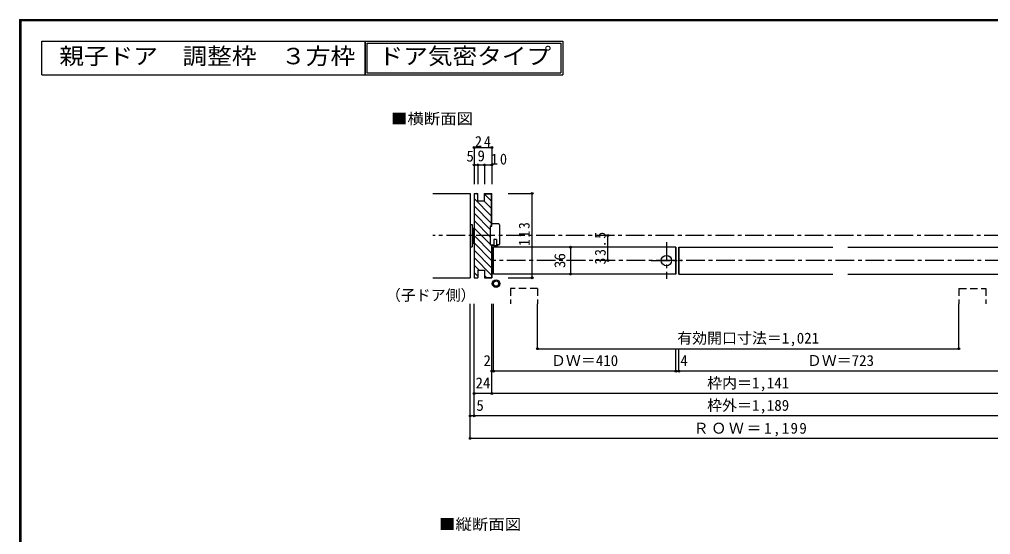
# Model space of a CAD drawing. Units: millimetres at full size, sheet at 1:5; details may follow other scales. Extents: x -973 to 977, y -718 to 696.
# Drawn here: x -973 to 327, y 6 to 696 of the extents above; entities that cross this region are included whole.
import ezdxf
from ezdxf.enums import TextEntityAlignment as Align

# ---------------------------------------------------------------- set-up
doc = ezdxf.new("R2010")
doc.units = ezdxf.units.MM
doc.header["$LTSCALE"] = 5
doc.header["$PDMODE"] = 32
doc.header["$PDSIZE"] = 2.5
doc.linetypes.add('CHAIN1', pattern=[8, 5, -1, 1, -1])
doc.linetypes.add('DASHED2', pattern=[3, 2, -1])
for name, color, linetype in [('0-0_補助線', 7, 'Continuous'), ('0-1_通り芯', 4, 'CHAIN1'), ('0-3_仕上げ', 7, 'Continuous'), ('0-6_扉', 6, 'Continuous'), ('0-A_文字', 3, 'Continuous'), ('0-B_寸法', 7, 'Continuous'), ('F-1_枠', 6, 'Continuous')]:
    doc.layers.add(name, color=color, linetype=linetype)
doc.styles.add('ＭＳ ゴシック', font='')
doc.styles.get('ＭＳ ゴシック').set_extended_font_data('MS Gothic')

# ---------------------------------------------------------------- blocks, each defined once
blk = doc.blocks.new('02')
at = {"layer": '0-0_補助線'}
for p, q in [((-4.998, -10.239), (-4.998, 14.761)), ((5.802, 17.761), (-3.198, 17.761)), ((6.802, 16.761), (6.802, -9.239)), ((-4.998, -10.239), (-0.698, -10.239)), ((2.702, -3.239), (2.702, -10.239)), ((5.802, -10.239), (2.702, -10.239)), ((5.002, -10.239), (4.402, -10.839))]:
    blk.add_line(p, q, dxfattribs=at)
for points in [[(-4.998, 14.761), (-3.198, 14.761), (-3.198, 17.761)], [(-3.469, -10.239), (-2.869, -10.839), (4.402, -10.839)], [(2.702, -3.239), (-0.698, -3.239), (-0.698, -10.239)]]:
    blk.add_lwpolyline(points, dxfattribs=at)
for centre, start, end in [((5.802, 16.761), 0, 90), ((5.802, -9.239), 270, 0)]:
    blk.add_arc(centre, 1, start, end, dxfattribs=at)

msp = doc.modelspace()

# ---------------------------------------------------------------- linework, layer by layer
at = {"layer": '0-0_補助線'}
for p, q in [((-369.847, 463), (-369.847, 350)), ((-369.847, 421.5), (-367.347, 421.5)), ((-369.847, 421.5), (-369.847, 391.5)), ((-367.347, 421.5), (-367.347, 391.5)), ((-367.347, 416.5), (-365.347, 416.5)), ((-365.347, 416.5), (-365.347, 396.5)), ((-365.347, 415.5), (-364.847, 415.5)), ((-369.847, 391.5), (-367.347, 391.5)), ((-367.347, 396.5), (-365.347, 396.5)), ((-365.347, 397.5), (-364.847, 397.5))]:
    msp.add_line(p, q, dxfattribs=at)
at = {"layer": '0-0_補助線', "color": 3}
for p, q in [((-364.847, 463), (-359.847, 463)), ((-364.847, 463), (-364.847, 350)), ((-359.847, 453), (-359.847, 463)), ((-350.847, 462.5), (-341.347, 462.5)), ((-341.347, 419.491), (-341.347, 462.5)), ((-340.847, 419.491), (-340.847, 463)), ((-342.848, 419.491), (-340.847, 419.491)), ((-342.848, 393.491), (-342.848, 419.491)), ((-340.847, 393.491), (-342.848, 393.491)), ((-341.347, 393.491), (-341.347, 350.5)), ((-340.847, 393.491), (-340.847, 350)), ((-359.847, 360), (-359.847, 350)), ((-364.847, 350), (-359.847, 350)), ((-350.847, 350.5), (-341.347, 350.5)), ((-350.847, 350), (-340.847, 350))]:
    msp.add_line(p, q, dxfattribs=at)
at = {"layer": '0-0_補助線', "color": 4}
for p, q in [((-341.347, 432.635), (-364.847, 456.135)), ((-359.847, 461.034), (-361.813, 463)), ((-341.347, 452.434), (-350.847, 461.934)), ((-341.347, 462.333), (-341.514, 462.5)), ((-341.347, 422.735), (-364.847, 446.235)), ((-341.347, 442.534), (-351.813, 453)), ((-342.848, 414.337), (-364.847, 436.336)), ((-342.848, 404.437), (-364.847, 426.436)), ((-342.848, 394.538), (-364.847, 416.537)), ((-341.347, 383.137), (-364.847, 406.637)), ((-341.347, 373.238), (-364.847, 396.738)), ((-341.347, 363.338), (-364.847, 386.838)), ((-341.347, 353.439), (-364.847, 376.939)), ((-357.808, 360), (-364.847, 367.039)), ((-359.847, 352.14), (-364.847, 357.14)), ((-348.308, 350.5), (-350.847, 353.039))]:
    msp.add_line(p, q, dxfattribs=at)
at = {"layer": '0-0_補助線', "color": 3}
for points in [[(-359.847, 453), (-350.847, 453), (-350.847, 463), (-340.847, 463)], [(-359.847, 360), (-350.847, 360), (-350.847, 350)]]:
    msp.add_lwpolyline(points, dxfattribs=at)
at = {"layer": '0-0_補助線'}
for radius in [5, 3.5]:
    msp.add_circle((-335.383, 342.158), radius, dxfattribs=at)
at = {"layer": '0-1_通り芯'}
for p, q in [((423.153, 406.5), (-419.847, 406.5)), ((344.153, 372.986), (-340.847, 372.986))]:
    msp.add_line(p, q, dxfattribs=at)
at = {"layer": '0-1_通り芯', "color": 7}
for p, q in [((-107.384, 397.782), (-107.384, 348.549)), ((-127.919, 372.986), (-86.133, 372.986))]:
    msp.add_line(p, q, dxfattribs=at)
at = {"layer": '0-1_通り芯', "color": 7, "linetype": 'Continuous'}
msp.add_circle((-107.384, 372.986), 7, dxfattribs=at)
at = {"layer": '0-3_仕上げ'}
for p, q in [((-419.847, 463), (-369.847, 463)), ((-419.847, 350), (-369.847, 350))]:
    msp.add_line(p, q, dxfattribs=at)
at = {"layer": '0-6_扉'}
for p, q in [((-94.884, 390.986), (-338.847, 390.986)), ((-338.847, 354.986), (-338.847, 390.986)), ((-94.884, 354.986), (-94.884, 390.986)), ((-94.884, 390.986), (-94.884, 354.986)), ((-90.884, 354.986), (-90.884, 390.986)), ((-90.884, 390.986), (-90.884, 354.986)), ((-90.884, 390.986), (115.635, 390.986)), ((135.635, 390.986), (342.153, 390.986)), ((-94.884, 354.986), (-338.847, 354.986)), ((-90.884, 354.986), (115.635, 354.986)), ((135.635, 354.986), (342.153, 354.986))]:
    msp.add_line(p, q, dxfattribs=at)
at = {"layer": '0-6_扉', "linetype": 'DASHED2'}
for p, q in [((-279.852, 335.71), (-279.852, 314.986)), ((284.158, 335.71), (284.158, 314.986))]:
    msp.add_line(p, q, dxfattribs=at)
for points in [[(-279.852, 335.71), (-315.852, 335.71), (-315.852, 314.986)], [(284.158, 335.71), (320.158, 335.71), (320.158, 314.986)]]:
    msp.add_lwpolyline(points, dxfattribs=at)
at = {"layer": '0-A_文字'}
for p, q in [((-943.333, 621.667), (-943.333, 666.667)), ((-943.333, 666.667), (-510.714, 666.667)), ((-510.714, 621.667), (-510.714, 666.667)), ((-510.714, 666.667), (-510.714, 621.667)), ((-508.214, 664.167), (-248.61, 664.167)), ((-508.214, 664.167), (-508.214, 624.167)), ((-248.61, 664.167), (-248.61, 624.167)), ((-508.214, 624.167), (-248.61, 624.167)), ((-943.333, 621.667), (-510.714, 621.667)), ((-510.714, 621.667), (-246.11, 621.667))]:
    msp.add_line(p, q, dxfattribs=at)
for points in [[(-510.714, 666.667), (-510.714, 621.667), (-510.714, 666.667)], [(-510.714, 666.667), (-246.11, 666.667), (-246.11, 621.667)]]:
    msp.add_lwpolyline(points, dxfattribs=at)
at = {"layer": '0-B_寸法', "color": 4}
for p, q in [((-364.847, 524.503), (-364.847, 475.461)), ((-364.847, 500.979), (-340.847, 500.979)), ((-359.847, 500.979), (-359.847, 475.461)), ((-350.847, 500.979), (-350.847, 475.461)), ((-318.987, 463), (-287.077, 463)), ((-287.077, 350), (-287.077, 463)), ((-185.837, 372.986), (-185.837, 406.5)), ((-235.837, 390.986), (-235.837, 354.986)), ((-318.987, 350), (-287.077, 350)), ((-369.823, 164.986), (-369.823, 314.986)), ((-364.847, 164.986), (-364.847, 314.986)), ((-364.847, 164.986), (-364.847, 314.986)), ((-340.847, 194.986), (-340.847, 314.986)), ((-338.847, 224.986), (-338.847, 314.986)), ((-279.852, 254.986), (-279.852, 314.986)), ((284.158, 254.986), (284.158, 314.986)), ((-279.852, 254.986), (284.158, 254.986)), ((-94.884, 224.986), (-94.884, 254.986)), ((-90.884, 224.986), (-90.884, 254.986)), ((344.153, 224.986), (-340.847, 224.986)), ((368.153, 194.986), (-364.847, 194.986)), ((-364.847, 164.986), (-369.823, 164.986)), ((-369.823, 134.986), (-369.823, 164.986)), ((368.153, 164.986), (-364.847, 164.986)), ((373.129, 134.986), (-369.823, 134.986))]:
    msp.add_line(p, q, dxfattribs=at)
msp.add_lwpolyline([(-364.847, 524.503), (-340.847, 524.503), (-340.847, 475.461)], dxfattribs=at)
at = {"layer": '0-B_寸法'}
for p in [(-364.847, 524.503), (-340.847, 524.503), (-364.847, 500.979), (-359.847, 500.979), (-350.847, 500.979), (-340.847, 500.979), (-287.077, 463), (-185.837, 406.5), (-235.837, 390.986), (-185.837, 372.986), (-287.077, 350), (-235.837, 354.986), (-279.852, 254.986), (284.158, 254.986), (-340.847, 224.986), (-338.847, 224.986), (-94.884, 224.986), (-90.884, 224.986), (-364.847, 194.986), (-340.847, 194.986), (-369.823, 164.986), (-364.847, 164.986), (-369.823, 134.986)]:
    msp.add_point(p, dxfattribs=at)
at = {"layer": 'F-1_枠'}
for p, q in [((-973.347, 695.833), (-973.347, -700.833)), ((-973.347, 695.833), (976.653, 695.833)), ((-973.347, 695), (976.653, 695)), ((-973.347, 694.167), (976.653, 694.167)), ((-972.514, 695.833), (-972.514, -700.833)), ((-971.68, 695.833), (-971.68, -700.833))]:
    msp.add_line(p, q, dxfattribs=at)

# ---------------------------------------------------------------- block references
at = {"layer": '0-0_補助線'}
msp.add_blockref('02', (-337.649, 404.23), dxfattribs=at)

# ---------------------------------------------------------------- texts
at = {"layer": '0-A_文字', "style": 'ＭＳ ゴシック', "width": 1.1}
for s, p in [('親子ドア\u3000調整枠\u3000３方枠', (-919.94, 629.167)), ('ドア気密タイプ', (-492.589, 629.167))]:
    msp.add_text(s, height=21.99, dxfattribs=at).set_placement(p, align=Align.BOTTOM_LEFT)
at = {"layer": '0-A_文字', "color": 7, "style": 'ＭＳ ゴシック', "width": 1.1}
for s, p in [('■横断面図', (-476.07, 551.226)), ('■縦断面図', (-411.704, 8.256))]:
    msp.add_text(s, height=14.66, dxfattribs=at).set_placement(p, align=Align.BOTTOM_LEFT)
at = {"layer": '0-A_文字', "color": 7, "style": 'ＭＳ ゴシック'}
msp.add_text('（子ドア側）', height=14.66, dxfattribs=at).set_placement((-482.847, 314.986), align=Align.BOTTOM_LEFT)
at = {"layer": '0-B_寸法', "style": 'ＭＳ ゴシック'}
for s, p in [('9', (-360.23, 501.527)), ('5', (-375.016, 501.133)), ('有効開口寸法＝1,021', (-92.847, 257.486)), ('2', (-352.169, 227.486)), ('ＤＷ＝410', (-261.865, 227.486)), ('4', (-88.65, 227.486)), ('ＤＷ＝723', (80.635, 227.486)), ('24', (-362.847, 197.486)), ('枠内＝1,141', (-52.847, 197.486)), ('5', (-361.701, 167.486)), ('枠外＝1,189', (-52.847, 167.486))]:
    msp.add_text(s, height=14.66, dxfattribs=at).set_placement(p, align=Align.BOTTOM_LEFT)
msp.add_text('36', height=14.66, rotation=90, dxfattribs=at).set_placement((-238.337, 362.986), align=Align.BOTTOM_LEFT)
at = {"layer": '0-B_寸法', "char_height": 14.66, "attachment_point": 7, "style": 'ＭＳ ゴシック'}
for s, insert in [('\\T1.27;\\W0.95;24', (-363.616, 525.084)), ('\\T1.27;\\W0.95;10', (-342.196, 501.33)), ('\\T1.18;ＲＯＷ＝1,199', (-70.847, 137.486))]:
    msp.add_mtext(s, dxfattribs=dict(at, insert=insert))
at = {"layer": '0-B_寸法', "char_height": 14.66, "attachment_point": 7, "rotation": 90, "style": 'ＭＳ ゴシック'}
for s, insert in [('\\T1.27;\\W0.9;113', (-290.155, 392.523)), ('\\T1.28;\\W0.9;33.5', (-188.337, 367.868))]:
    msp.add_mtext(s, dxfattribs=dict(at, insert=insert))

doc.saveas('drawing.dxf')
